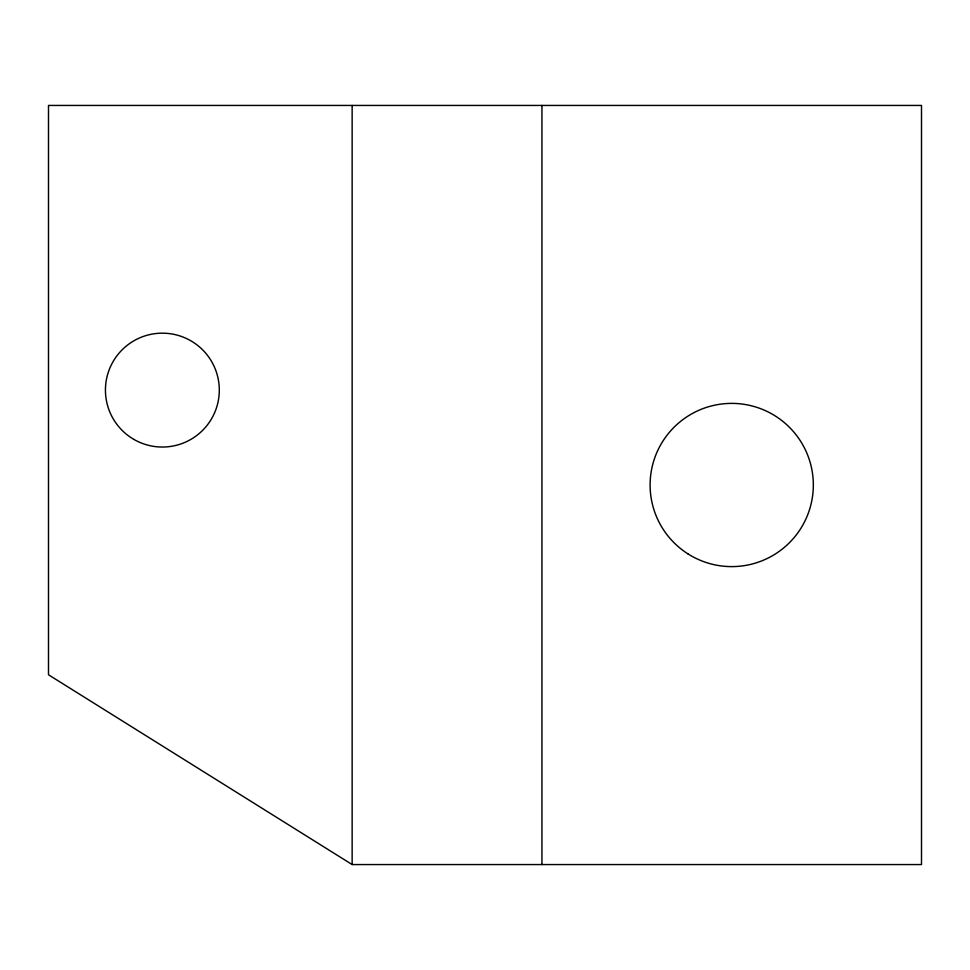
<?xml version="1.0" encoding="UTF-8"?>
<svg xmlns="http://www.w3.org/2000/svg" width="970" height="970" viewBox="0 0 970 970"><rect width="100%" height="100%" fill="white"/><g stroke="black" fill="none" stroke-linecap="round" stroke-linejoin="round"><path stroke-width="1.45" d="M352.146 864.561L921.5 864.561L921.5 105.439L48.5 105.439L48.5 674.78L352.146 864.561L352.146 105.439M541.939 105.439L541.939 864.561M133.896 439.41A56.939 56.939 0 0 0 219.305 390.11A56.939 56.939 0 0 0 133.896 340.797A56.939 56.939 0 0 0 133.896 439.41M687.827 553.797A81.601 81.601 0 0 0 813.248 488.601A81.601 81.601 0 0 0 694.071 412.589A81.601 81.601 0 0 0 687.827 553.797"/></g></svg>
